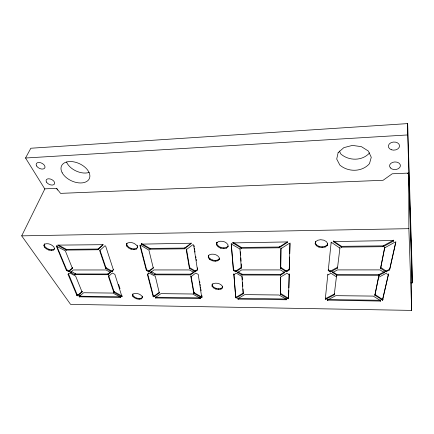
<?xml version="1.0" encoding="UTF-8"?>
<svg xmlns="http://www.w3.org/2000/svg" width="434" height="434" viewBox="0 0 434 434"><rect width="100%" height="100%" fill="white"/><g stroke="black" fill="none" stroke-linecap="round" stroke-linejoin="round"><path stroke-width="0.65" d="M208.293 257.715L208.304 255.914L209.785 254.574C213.148 253.467 217.396 254.481 219.262 257.644L219.213 259.445L217.711 260.763C214.363 261.832 210.186 260.829 208.293 257.715L208.494 255.159M280.472 294.214L280.646 276.984L286.966 273.257L289.147 274.662L288.485 298.684L287.78 298.69L280.472 294.214L280.733 276.973M280.695 268.261L280.89 248.774L289.044 243.496L289.885 243.637L289.272 269.823L286.614 271.782L280.695 268.261L280.977 248.769M212.096 286.299L212.291 283.961L212.096 286.299C213.946 289.158 217.83 290.015 220.982 289.131L222.409 287.981L222.615 286.174M393.421 241.12L393.584 240.159L393.421 241.12L383.135 246.686L341.677 247.13L333.307 241.581L393.025 240.512L393.573 240.984M380.602 268.293L384.817 247.006L380.602 268.293L385.913 271.83L389.52 269.959L395.851 241.646M389.52 269.959L389.678 268.988M216.669 244.998L216.897 242.335L216.669 244.998C218.552 248.27 222.908 249.311 226.347 248.161L227.926 246.762L228.1 245.997L226.521 247.396C223.087 248.552 218.725 247.51 216.854 244.239M378.692 276.583L374.954 295.277L382.631 300.013L388.511 273.919M386.124 271.863L386.141 271.06L380.602 267.355M386.331 271.847L386.352 271.038L389.537 269.156M386.504 271.776L386.526 270.973M288.485 298.684L288.832 290.509M288.898 287.851L289.261 273.892L289.147 274.662M289.18 269.981L289.695 257.031M289.782 253.695L290.058 243.007M385.739 271.755L385.761 270.952M385.913 271.83L385.934 271.028M382.419 300.046L388.533 274.055M382.631 300.013L382.652 299.227M382.788 299.937L382.81 299.145M382.864 299.823L382.886 299.037M383.944 272.818L383.971 272.384L379.972 269.894L337.478 269.905L332.699 272.579L336.882 275.216L378.909 275.308L383.944 272.818L384.112 271.885M384.09 272.688L384.117 271.727M383.135 246.686L383.162 245.872L393.437 240.295M383.32 246.664L383.347 245.85M383.482 246.604L383.504 245.785M382.018 299.937L382.039 299.151L374.981 294.485L378.556 277.245M382.202 300.019L382.039 299.151M380.716 268.413L380.737 267.604M380.206 301.066L380.542 300.621L373.267 296.096L335.818 295.662L327.382 300.1L380.206 301.066L380.227 300.279L380.689 300.073M380.417 301.044L380.439 300.257M380.58 300.968L380.672 299.948M379.083 275.292L379.11 274.489L383.965 272.015M379.229 275.237L379.256 274.434M378.665 277.38L378.741 276.485M378.909 275.308L379.11 274.489M222.409 287.981L222.468 286.38C220.635 283.473 216.691 282.61 213.528 283.521L212.118 284.693M374.976 295.397L374.981 294.485M375.084 295.505L375.117 294.719M227.926 246.762L228.013 244.857C226.152 241.532 221.725 240.479 218.264 241.673L216.712 243.094M327.458 299.205L327.968 299.579L380.227 300.279M341.677 247.13L341.742 246.328L383.162 245.872M341.254 247.017L341.319 246.214L333.54 241.065L333.464 241.863M341.45 247.103L341.319 246.214M336.665 275.189L336.73 274.402L332.813 271.912M337.392 268.114L337.603 267.143L337.392 268.114L330.827 271.776C329.091 272.661 327.773 268.57 328.294 270.539M336.882 275.216L336.947 274.429L378.936 274.505M334.147 294.87L334.343 293.937L334.147 294.87L326.135 299.031C324.827 299.65 325.608 296.829 325.364 298.901M336.48 275.107L336.551 274.321M332.742 272.698L332.769 271.793M332.856 272.796L332.927 272.015M327.486 300.219L327.572 299.102M330.117 271.738L330.193 270.957L328.37 269.753M327.67 300.312L327.741 299.547M330.285 271.814L330.193 270.957M327.898 300.344L327.968 299.579M330.475 271.847L330.551 271.06L337.462 267.322M333.334 241.733L333.41 240.93M330.665 271.83L330.741 271.049M330.827 271.776L330.898 270.99M326.135 299.031L326.205 298.266L334.213 294.1M325.505 299.01L325.435 298.136M325.712 299.08L325.576 298.245M328.413 270.653L328.489 269.872M325.939 299.086L326.205 298.266M315.589 241.483L315.176 243.778L316.397 245.747C319.484 248.009 324.279 248.46 327.155 245.622L327.594 243.328M325.137 247.092L325.218 246.295L327.231 244.825M325.321 298.771L327.865 274.179M328.261 270.409L331.185 242.118M322.136 247.651L322.223 246.859L325.218 246.295M190.879 276.794L195.696 273.127L198.213 274.359L201.761 297.605L193.732 293.243L190.879 276.794L191.074 276.062L193.976 292.63L201.398 296.818L202.043 296.813M318.947 247.158L319.033 246.366L316.489 244.95L315.263 242.986M316.397 245.747L316.489 244.95M340.006 247.347L337.489 268.033M287.78 298.69L287.888 297.936L280.586 293.46M287.964 298.76L287.888 297.936M288.171 298.787L288.643 297.822M288.355 298.76L288.464 298.006M286.331 299.769L286.624 298.993L286.331 299.769L238.304 299.107L237.772 298.749L244.727 294.605L279.078 295.006L286.554 299.346L286.521 299.748M286.055 271.695L286.169 270.924L280.814 267.49M286.228 271.771L286.169 270.924M286.424 271.798L286.538 271.033L289.386 269.053M286.614 271.782L286.722 271.011M286.76 271.717L286.869 270.946M284.612 272.709L284.726 271.944L280.581 274.326L242.205 274.255L238.098 271.944L237.946 272.698L242.053 275.01L280.467 275.091L284.612 272.709L284.829 271.82M280.516 294.333L280.63 293.579M280.635 294.436L280.749 293.682M280.863 268.505L280.982 267.735M280.467 275.091L280.581 274.326M280.619 275.075L280.738 274.31M280.749 275.026L280.863 274.261M280.738 268.391L280.858 267.621M280.977 248.687L281.102 247.906M279.143 247.798L287.601 242.221L287.026 241.933L232.825 242.915L241.44 248.205L279.143 247.798L279.268 247.022L287.617 241.727M279.306 247.776L279.431 247M279.442 247.722L279.567 246.941M243.056 293.851L243.273 293.042L243.056 293.851L236.459 297.849L235.727 297.724L233.872 273.925M241.852 274.982L242.004 274.228M242.053 275.01L242.205 274.255M237.908 298.988L238.054 298.256L286.435 299.021M238.092 299.075L238.239 298.342M238.304 299.107L238.45 298.375M235.727 297.724L233.855 274.017M235.879 297.827L235.874 296.986M236.08 297.892L236.232 297.16L243.203 293.107M236.291 297.903L236.438 297.165M236.459 297.849L236.606 297.116M241.673 274.906L241.825 274.152M241.261 268.217L239.986 249.035L231.224 243.957L233.373 270.534L235.77 271.771L241.261 268.217L241.277 263.915M235.667 297.599L235.814 296.861M237.946 272.698L237.951 271.809M235.418 271.755L235.575 271L233.481 269.66L231.224 243.42M235.602 271.787L235.76 271.033L241.51 267.29M235.77 271.771L235.928 271.022M235.906 271.717L236.063 270.968M241.038 248.096L241.196 247.326L233.188 242.422L233.02 243.186M241.228 248.177L241.196 247.326M241.44 248.205L241.602 247.434L279.268 247.022M235.255 271.684L235.412 270.93M240.04 249.17L240.197 248.405M233.318 270.409L233.481 269.66M233.373 270.534L233.535 269.785M233.503 270.648L233.666 269.894M233.698 274.765L236.318 273.181L241.901 276.469L243.127 293.78M315.176 243.778L315.605 241.781L317.596 240.284L320.623 239.698L323.862 240.192L326.433 241.635L327.632 243.626L327.155 245.622M232.879 243.062L233.047 242.297M220.982 289.131L221.145 288.398L222.571 287.243M218.568 289.532L218.731 288.8L221.145 288.398M215.817 289.082L215.986 288.35L213.62 287.172L212.269 285.567M226.347 248.161L226.521 247.396M223.705 248.693L223.879 247.933M213.452 287.905L213.62 287.172M219.213 259.445L219.387 258.691L217.884 260.009C214.542 261.084 210.365 260.08 208.477 256.966M217.711 260.763L217.884 260.009M220.705 248.221L220.884 247.461M215.161 261.252L215.34 260.503M218.134 246.87L218.313 246.116M212.253 260.785L212.432 260.037M200.248 298.559L200.21 298.169L192.588 294.002L160.965 293.634L155.285 297.626L155.833 297.968L200.079 298.581L200.421 297.838M209.741 259.494L209.926 258.745M200.362 298.489L200.535 297.767M201.219 297.54L201.398 296.818M201.398 297.61L201.577 296.889M201.593 297.632L201.767 296.91M201.761 297.605L201.935 296.883M201.87 297.534L201.864 295.397M200.079 298.581L200.253 297.86M193.732 293.243L193.917 292.521M193.792 293.351L193.976 292.63M193.917 293.455L194.101 292.733M197.486 270.002L193.629 244.998L192.929 244.651L186.219 249.74L189.414 268.353L195.278 271.744L197.486 270.002L197.53 267.805M195.278 271.744L195.474 271.006L197.676 269.264M195.446 271.722L195.642 270.99M195.571 271.662L195.761 270.924M193.776 272.612L193.965 271.879L190.586 274.163L155.372 274.098C149.491 269.319 149.095 272.959 155.155 274.814L190.396 274.896L193.776 272.612L194.047 271.76M194.926 271.641L195.116 270.908L189.615 267.621L186.49 248.915L186.284 249.658M195.094 271.711L195.116 270.908M190.396 274.896L190.586 274.163M190.531 274.879L190.727 274.147M190.64 274.831L190.835 274.098M189.414 268.353L189.615 267.621M189.479 268.478L189.674 267.74M189.615 268.586L189.81 267.849M184.45 248.812L191.22 243.501L190.645 243.23L141.229 244.136L150.018 249.181L184.45 248.812L184.662 248.069L191.378 243.024M184.596 248.791L184.808 248.047M184.71 248.736L184.922 247.993M159.3 292.907L155.329 276.333L149.193 273.111L147.441 274.586L153.148 296.514L153.918 296.758L159.3 292.907L159.511 292.196L154.13 296.053L153.359 295.814L147.663 273.87M155.323 297.74L155.491 296.921M155.448 297.854L155.529 297.04M155.632 297.936L155.844 297.236L199.586 297.854M155.833 297.968L156.045 297.268M153.148 296.514L153.359 295.814M153.224 296.634L153.435 295.934M153.381 296.742L153.593 296.037M153.582 296.802L153.793 296.096M153.772 296.807L153.983 296.107M153.918 296.758L154.13 296.053M154.786 274.717L155.003 274M154.965 274.793L155.182 274.071M155.155 274.814L155.372 274.098M150.858 272.509L151.086 271.787M150.983 272.601L151.211 271.885M132.755 296.248L132.75 294.078L132.755 296.248C134.719 298.7 138.207 299.742 141.213 298.896L142.536 297.144L142.401 296.162M141.213 298.896L142.536 297.144M148.347 271.63L146.35 270.415L139.84 245.215L140.518 245.194L148.9 250.103L153.321 268.147L148.678 271.727L148.347 271.63L148.574 270.914L146.583 269.693L140.242 245.253M148.509 271.7L148.737 270.979L153.49 267.588M148.678 271.727L148.905 271.011M148.835 271.717L149.063 270.995M148.949 271.668L149.177 270.946M139.102 299.254L139.325 298.559L141.43 298.196M136.553 298.825L136.775 298.131L139.325 298.559M146.35 270.415L146.583 269.693M146.421 270.534L146.654 269.812M146.562 270.637L146.79 269.921M149.632 249.078L149.871 248.346L141.701 243.658L141.457 244.391M149.822 249.154L150.061 248.422L184.662 248.069M134.231 297.729L134.459 297.035L132.983 295.554M150.018 249.181L150.256 248.449M141.305 244.271L141.549 243.539M121.612 296.547C121.987 294.794 122.48 296.948 121.433 296.476L113.817 292.342L108.435 276.534L112.249 273.013L114.847 274.315L121.943 296.541M121.791 296.568L122.025 295.879M136.184 249.132L137.643 247.071L136.184 249.132C132.831 250.309 128.849 248.975 126.782 246.116L126.761 243.566L126.782 246.116M80.366 294.995L79.4 295.82L79.286 296.807L120.554 297.485L120.945 296.769M121.433 296.476L121.666 295.787L114.055 291.653L108.69 275.834M137.394 247.798L137.399 245.253M133.856 249.637L134.106 248.91L136.433 248.405M131.025 249.187L131.274 248.46L134.106 248.91M113.817 292.342L114.055 291.653M113.887 292.451L114.126 291.762M114.023 292.549L114.261 291.854M128.437 247.901L128.692 247.174L127.037 245.384M111.788 271.673L113.399 269.872L105.657 246.105L104.957 245.769L99.641 250.63L105.679 268.44L111.636 271.689L113.627 269.313M111.891 271.613L112.146 270.908M108.435 276.534L108.722 275.682M111.294 271.592L111.549 270.887L105.939 267.735L99.923 250.011M111.462 271.662L112.043 270.968M111.636 271.689L111.891 270.984M107.925 274.011L75.5 273.952C69.771 269.427 68.816 272.78 75.223 274.641L107.67 274.711L107.925 274.011L110.654 271.82M107.67 274.711L108.05 273.995M107.795 274.695L108.142 273.946M105.679 268.44L105.939 267.735M105.76 268.559L106.021 267.854M105.901 268.662L106.162 267.957M79.151 296.699L79.4 295.82M79.286 296.807L79.417 296.026M79.471 296.889L79.737 296.21L120.793 296.791M97.867 249.74L103.194 244.673L57.396 245.129L66.299 250.076L97.867 249.74L98.144 249.024L103.01 244.646M79.661 296.916L79.927 296.243M97.997 249.718L98.279 249.002M98.095 249.669L98.372 248.953M82.026 292.039L82.286 291.355L77.957 295.077L77.209 294.843L68.388 273.577L68.078 274.424L76.943 295.516L77.697 295.749L82.064 291.974L75.635 276.1L69.798 272.959L68.078 274.424M77.572 295.798L77.832 295.125M77.697 295.749L77.957 295.077M76.943 295.516L77.209 294.843M77.035 295.635L77.301 294.957M77.198 295.733L77.464 295.06M77.388 295.793L77.653 295.12M74.865 274.548L75.147 273.859M75.044 274.619L75.321 273.925M75.223 274.641L75.5 273.952M70.888 272.427L71.171 271.733M71.019 272.514L71.301 271.825M70.802 272.324L71.084 271.63M72.413 268.396L65.333 250.836L56.371 246.197L66.478 270.528L68.892 271.668L72.413 268.396L72.728 267.545M68.431 271.581L68.713 270.892L66.684 269.726L56.615 245.704L56.301 246.403M68.588 271.646L68.876 270.957L72.7 267.702M68.751 271.679L69.039 270.984M68.892 271.668L69.18 270.973M68.99 271.619L69.277 270.924M327.789 274.966L330.979 273.306L336.448 276.87L336.513 276.084L334.24 294.8M66.391 270.415L66.684 269.726M66.478 270.528L66.765 269.839M66.624 270.632L66.912 269.937M66.109 250.049L66.413 249.349L98.144 249.024M66.299 250.076L66.597 249.371M65.925 249.979L66.228 249.273L58.547 245.112M79.097 296.585L83.681 292.738L112.889 293.075L120.609 297.089L120.554 297.485M44.778 243.832L43.877 245.394L44.431 247.136C46.617 249.648 50.311 251.21 53.566 250.022L54.478 248.476M51.505 250.51L51.82 249.81L53.881 249.328M48.83 250.076L49.145 249.376L51.82 249.81M46.243 248.845L46.563 248.145L44.751 246.436L44.203 244.7M44.431 247.136L44.751 246.436M331.109 242.915L332.005 242.747L339.941 248.15M21.7 235.863L44.876 188.844L56.588 188.34L60.581 193.369L383.103 180.278L392.217 173.79L408.665 173.079L408.866 228.664L411.66 310.402L70.558 304.348L21.7 235.863L408.866 228.664M70.78 272.226L73.286 269.97L106.01 269.964L110.448 272.411L107.887 274.651M384.795 247.819L394.918 242.156L395.813 242.302L389.613 269.883M44.87 189.078L25.546 158.003L30.836 148.238L407.667 123.598L412.219 272.064L412.3 282.876L410.944 282.87M43.877 245.394L44.751 244.098C48.028 242.877 51.765 244.467 53.946 247.017L54.467 248.747L53.566 250.022M126.5 244.299L127.688 242.937C131.057 241.722 135.093 243.078 137.149 245.986M132.522 294.778L133.607 293.704C136.629 292.831 140.16 293.883 142.113 296.373L142.319 297.843M369.589 152.887C362.395 161.123 348.914 161.036 340.88 154.043L339.345 151.027M148.146 273.382L148.998 272.726M378.714 277.288L386.016 273.377L388.511 274.858M407.369 173.426L408.665 173.079M25.546 158.003L407.694 134.941L407.667 123.598M319.033 246.366L322.223 246.859M215.986 288.35L218.731 288.8M134.459 297.035L136.775 298.131M46.563 248.145L49.145 249.376M128.692 247.174L131.274 248.46M56.588 188.34L57.614 190.038M118.58 284.33L120.017 288.746M193.852 272.492L189.49 269.943L153.918 269.948L150.788 272.4M237.799 272.563L241.657 269.926L280.456 269.921L284.715 272.585M194.036 245.557L194.242 246.865M194.448 248.177L194.649 249.485M194.855 250.792L195.061 252.1M195.783 256.678L195.989 257.991M196.195 259.299L196.396 260.606M199.7 281.617L199.906 282.93M200.112 284.243L200.318 285.556M200.524 286.869L200.73 288.176M200.937 289.489L201.143 290.802M240.431 251.78L240.669 255.149M240.854 257.845L241.087 261.219M242.15 276.496L242.378 279.789M242.563 282.42L242.834 286.369M243.018 289.006L243.246 292.299M407.694 134.941L412.3 282.876M408.828 178.271L411.313 257.096L411.66 310.402M89.192 172.417A15.087 9.521 25 0 1 66.505 162.028M338.129 152.665L336.713 159.05L339.849 165.083C348.231 172.271 362.059 172.157 369.491 163.651L371.265 157.282L368.33 151.032L361.397 146.654L352.386 145.412L343.842 147.641L338.129 152.665M62.187 172.77A15.298 9.461 24.7 0 0 87.06 181.255A15.298 9.461 24.7 0 0 77.073 162.723A15.298 9.461 24.7 0 0 62.187 172.77M36.613 165.978A4.758 2.854 26.5 0 0 44.301 168.538A4.758 2.854 26.5 0 0 40.85 162.799A4.758 2.854 26.5 0 0 36.613 165.978M46.476 182.09A4.606 2.729 25.2 0 0 53.957 184.564A4.606 2.729 25.2 0 0 50.68 179.112A4.606 2.729 25.2 0 0 46.476 182.09M391.3 149.741A5.604 4.063 -3.4 0 0 399.546 145.791A5.604 4.063 -3.4 0 0 390.991 142.71A5.604 4.063 -3.4 0 0 391.3 149.741M390.356 167.871A5.441 3.825 -2.4 0 0 399.768 167.47A5.441 3.825 -2.4 0 0 394.815 161.942A5.441 3.825 -2.4 0 0 390.356 167.871"/></g></svg>
